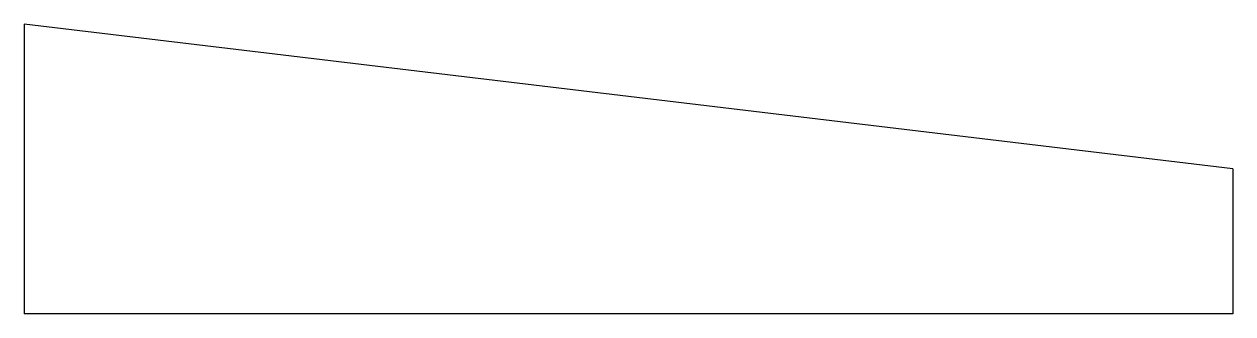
# Model space of a CAD drawing. Header units: centimetres. Extents: x -25 to 25, y 0 to 12.
import ezdxf

# ---------------------------------------------------------------- set-up
doc = ezdxf.new("R2010")
doc.units = ezdxf.units.CM

msp = doc.modelspace()

# ---------------------------------------------------------------- linework, layer by layer
for p, q in [((25, 6), (-25, 12)), ((-25, 12), (-25, 0)), ((25, 6), (25, 0)), ((25, 0), (-25, 0))]:
    msp.add_line(p, q)

doc.saveas('drawing.dxf')
